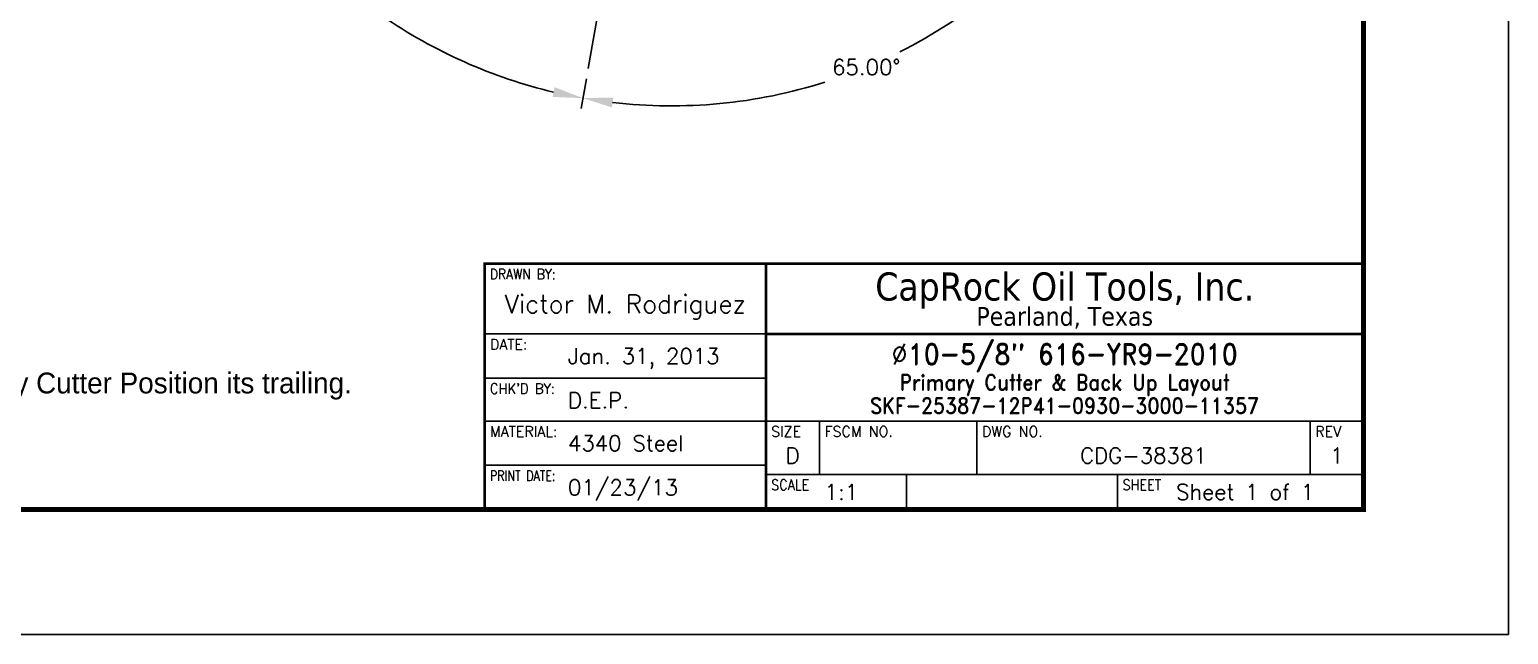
# Model space of a CAD drawing. Extents: x -34 to 0, y 36.5 to 60.7.
# Drawn here: x -8.88 to 0, y 36.45 to 40.08 of the extents above; entities that cross this region are included whole.
import ezdxf
from ezdxf.enums import TextEntityAlignment as Align

# ---------------------------------------------------------------- set-up
doc = ezdxf.new("R2010")
doc.units = 0
doc.header["$MEASUREMENT"] = 0
doc.header["$PDMODE"] = 35
doc.linetypes.add('CENTER2', pattern=[1.125, 0.75, -0.125, 0.125, -0.125])
doc.layers.get('Defpoints').update_dxf_attribs({"color": 10, "linetype": 'CONTINUOUS'})
for name, color, linetype in [('CLine', 5, 'CENTER2'), ('Dims', 4, 'CONTINUOUS'), ('TEXT', 3, 'CONTINUOUS'), ('Title Block', 7, 'CONTINUOUS')]:
    doc.layers.add(name, color=color, linetype=linetype)
doc.styles.add('Block', font='tahoma.ttf')
doc.styles.add('RomanD', font='romand.shx', dxfattribs={"width": 0.9})
doc.styles.add('RomanS', font='romans')
doc.dimstyles.get("Standard").update_dxf_attribs({"dimtxt": 0.094, "dimasz": 0.18, "dimexe": 0.0625, "dimexo": 0.0625, "dimgap": 0.045, "dimtad": 0, "dimtih": 1, "dimtoh": 1, "dimdec": 4, "dimzin": 4, "dimdsep": 46, "dimtxsty": 'RomanS', "dimcen": 0.09, "dimazin": 1, "dimtfac": 1, "dimtdec": 4, "dimtofl": 0, "dimtmove": 0, "dimatfit": 1, "dimfxl": 1, "dimtolj": 1, "dimtzin": 0, "dimarcsym": 0})

# ---------------------------------------------------------------- blocks, each defined once
blk = doc.blocks.new('COT_Dblock')
at = {"layer": 'Title Block'}
for p, q in [((29.5441, 1.8047), (27.8566, 1.8047)), ((27.8566, 1.5389), (29.5441, 1.5389)), ((27.8566, 1.2816), (33.13, 1.2816)), ((29.8647, 0.9609), (29.8647, 1.2816)), ((30.8097, 0.9609), (30.8097, 1.2816)), ((32.8094, 0.9609), (32.8094, 1.2816)), ((27.8566, 1.0158), (29.5441, 1.0158)), ((29.5441, 0.9609), (33.13, 0.9609)), ((30.3878, 0.75), (30.3878, 0.9609)), ((31.6534, 0.75), (31.6534, 0.9609))]:
    blk.add_line(p, q, dxfattribs=at)
at = {"layer": 'Title Block', "color": 8}
blk.add_lwpolyline([(0, 0), (34, 0), (34, 22), (0, 22)], close=True, dxfattribs=at)
at = {"layer": 'Title Block', "const_width": 0.03}
blk.add_lwpolyline([(33.13, 21.25), (0.87, 21.25), (0.87, 0.75), (33.13, 0.75)], close=True, dxfattribs=at)
at = {"layer": 'Title Block', "const_width": 0.0169}
for points in [[(27.8566, 0.75), (27.8566, 2.2266), (33.13, 2.2266)], [(29.5441, 0.75), (29.5441, 2.2266)], [(29.5441, 1.8047), (33.13, 1.8047)]]:
    blk.add_lwpolyline(points, dxfattribs=at)
at = {"layer": 'Title Block', "style": 'RomanS'}
for s, width, p in [('DRAWN BY:', 0.86, (27.8878, 2.1953)), ("CHK'D BY:", 0.91, (27.8878, 1.5077)), ('PRINT DATE:', 0.78, (27.8878, 0.9845)), ('SCALE', 0.9, (29.5753, 0.9297)), ('SHEET', 0.9, (31.6847, 0.9297))]:
    blk.add_text(s, height=0.0625, dxfattribs=dict(at, width=width)).set_placement(p, align=Align.TOP_LEFT)
at = {"layer": 'Title Block', "style": 'Block'}
for s, height, p in [('CapRock Oil Tools, Inc.', 0.16875, (31.337, 2.0898)), ('Pearland, Texas', 0.1125, (31.337, 1.9102))]:
    blk.add_text(s, height=height, dxfattribs=at).set_placement(p, align=Align.MIDDLE_CENTER)
at = {"layer": 'Title Block', "style": 'RomanS'}
for s, p in [('DATE:', (27.8878, 1.7734)), ('MATERIAL:', (27.8878, 1.2503)), ('SIZE', (29.5753, 1.2503)), ('FSCM NO.', (29.8959, 1.2503)), ('DWG NO.', (30.8409, 1.2503)), ('REV', (32.8406, 1.2503))]:
    blk.add_text(s, height=0.0625, dxfattribs=at).set_placement(p, align=Align.TOP_LEFT)
at = {"layer": 'Title Block', "color": 3, "style": 'RomanS'}
blk.add_text('D', height=0.094, dxfattribs=at).set_placement((29.7044, 1.1213), align=Align.TOP_CENTER)
at = {"layer": 'Title Block', "color": 1, "style": 'RomanS', "flags": 8}
for tag, p in [('FNAME', (0.62, 3.75)), ('REVDATE', (0.62, 2.25)), ('USER', (0.62, 0.75))]:
    blk.add_attdef(tag, text='', height=0.047, rotation=90, dxfattribs=at).set_placement(p, align=Align.BOTTOM_LEFT)
at = {"layer": 'Title Block', "color": 3, "style": 'RomanS', "flags": 8}
blk.add_attdef('DRAWN', text='', height=0.11, dxfattribs=at).set_placement((28.7003, 1.9844), align=Align.MIDDLE_CENTER)
for tag, p in [('DDATE', (28.3559, 1.6718)), ('CHECK', (28.3559, 1.406)), ('MATRL', (28.3559, 1.1487)), ('PDATE', (28.3559, 0.8829)), ('SCALE', (29.8959, 0.8555)), ('SHEET', (32.0053, 0.8555))]:
    blk.add_attdef(tag, text='', height=0.094, dxfattribs=at).set_placement(p, align=Align.MIDDLE_LEFT)
at = {"layer": 'Title Block', "color": 3, "style": 'RomanD', "width": 0.9, "flags": 8}
for tag, height, p in [('TITL1', 0.125, (31.337, 1.6835)), ('TITL2', 0.094, (31.337, 1.5143)), ('TITL3', 0.094, (31.337, 1.3739))]:
    blk.add_attdef(tag, text='', height=height, dxfattribs=at).set_placement(p, align=Align.MIDDLE_CENTER)
at = {"layer": 'Title Block', "color": 3, "style": 'RomanS', "flags": 8}
for tag, p in [('FSCM#', (30.3372, 1.1213)), ('DWG#', (31.8095, 1.1213)), ('REV#', (32.9697, 1.1213))]:
    blk.add_attdef(tag, text='', height=0.094, dxfattribs=at).set_placement(p, align=Align.TOP_CENTER)
blk = doc.blocks.new('*D136')
at = {"layer": 'Defpoints', "color": 0, "transparency": 16777216}
for p in [(-5.0233, 42.6824), (-5.0233, 42.6824), (-7.6289, 41.4674), (-7.2461, 40.5853), (-5.5225, 39.8511)]:
    blk.add_point(p, dxfattribs=at)
at = {"layer": 'Dims', "color": 0, "lineweight": -2, "transparency": 16777216}
for p, q in [((-7.6855, 41.441), (-7.8495, 41.3645)), ((-5.5333, 39.7895), (-5.5648, 39.6113))]:
    blk.add_line(p, q, dxfattribs=at)
for start, end in [(208.3753, 229.75138), (235.43253, 256.6247)]:
    blk.add_arc((-5.0233, 42.6824), 3.0559, start, end, dxfattribs=at)
at = {"layer": 'Dims', "color": 0, "transparency": 16777216}
for points in [[(-7.7388, 41.2166), (-7.6852, 41.2435), (-7.7929, 41.3909)], [(-5.7241, 39.7387), (-5.7363, 39.68), (-5.5539, 39.6729)]]:
    blk.add_solid(points, dxfattribs=at)
at = {"layer": 'Dims', "color": 0, "transparency": 16777216, "insert": (-6.8836, 40.258), "char_height": 0.094, "attachment_point": 5, "style": 'RomanS'}
blk.add_mtext('\\A1;55.00°', dxfattribs=at)
blk = doc.blocks.new('*D137')
at = {"layer": 'Defpoints', "color": 0, "transparency": 16777216}
for p in [(-5.0233, 42.6824), (-5.0233, 42.6824), (-2.6682, 41.0334), (-5.5225, 39.8511), (-4.4053, 39.6895)]:
    blk.add_point(p, dxfattribs=at)
at = {"layer": 'Dims', "color": 0, "lineweight": -2, "transparency": 16777216}
for p, q in [((-2.617, 40.9975), (-2.4687, 40.8937)), ((-5.5333, 39.7895), (-5.5648, 39.6112))]:
    blk.add_line(p, q, dxfattribs=at)
for start, end in [(296.64848, 321.62479), (263.37521, 287.53655)]:
    blk.add_arc((-5.0233, 42.6824), 3.056, start, end, dxfattribs=at)
at = {"layer": 'Dims', "color": 0, "transparency": 16777216}
for points in [[(-2.6515, 40.8031), (-2.6034, 40.7673), (-2.5199, 40.9295)], [(-5.3802, 39.6171), (-5.3715, 39.6765), (-5.5539, 39.6728)]]:
    blk.add_solid(points, dxfattribs=at)
at = {"layer": 'Dims', "color": 0, "transparency": 16777216, "insert": (-3.8538, 39.859), "char_height": 0.094, "attachment_point": 5, "style": 'RomanS'}
blk.add_mtext('\\A1;65.00°', dxfattribs=at)

msp = doc.modelspace()

# ---------------------------------------------------------------- linework, layer by layer
at = {"layer": 'CLine', "color": 1}
msp.add_line((-5.02325, 42.68239), (-5.52249, 39.85107), dxfattribs=at)

# ---------------------------------------------------------------- block references
at = {"layer": 'Title Block'}
ref = msp.add_blockref('COT_Dblock', (-34, 36.45194), dxfattribs=at)
ref.add_attrib('TITL1', 'Ø10-5/8" 616-YR9-2010', dxfattribs={"color": 3, "height": 0.125, "style": 'RomanD', "width": 0.9, "flags": 8}).set_placement((-2.66297, 38.13547), align=Align.MIDDLE_CENTER)
ref.add_attrib('TITL2', 'Primary Cutter & Back Up Layout', dxfattribs={"color": 3, "height": 0.094, "style": 'RomanD', "width": 0.9, "flags": 8}).set_placement((-2.66297, 37.96627), align=Align.MIDDLE_CENTER)
ref.add_attrib('TITL3', 'SKF-25387-12P41-0930-3000-11357', dxfattribs={"color": 3, "height": 0.094, "style": 'RomanD', "width": 0.9, "flags": 8}).set_placement((-2.66297, 37.82587), align=Align.MIDDLE_CENTER)
ref.add_attrib('DWG#', 'CDG-38381', dxfattribs={"color": 3, "height": 0.094, "style": 'RomanS', "flags": 8}).set_placement((-2.19047, 37.57319), align=Align.TOP_CENTER)
ref.add_attrib('REV#', '1', dxfattribs={"color": 3, "height": 0.094, "style": 'RomanS', "flags": 8}).set_placement((-1.03031, 37.57319), align=Align.TOP_CENTER)
ref.add_attrib('SHEET', 'Sheet 1 of 1', dxfattribs={"color": 3, "height": 0.094, "style": 'RomanS', "flags": 8}).set_placement((-1.99469, 37.30741), align=Align.MIDDLE_LEFT)
ref.add_attrib('SCALE', '1:1', dxfattribs={"color": 3, "height": 0.094, "style": 'RomanS', "flags": 8}).set_placement((-4.10406, 37.30741), align=Align.MIDDLE_LEFT)
ref.add_attrib('DRAWN', 'Victor M. Rodriguez', dxfattribs={"color": 3, "height": 0.11, "style": 'RomanS', "flags": 8}).set_placement((-5.29969, 38.43632), align=Align.MIDDLE_CENTER)
ref.add_attrib('DDATE', 'Jan. 31, 2013', dxfattribs={"color": 3, "height": 0.094, "style": 'RomanS', "flags": 8}).set_placement((-5.6441, 38.12374), align=Align.MIDDLE_LEFT)
ref.add_attrib('CHECK', 'D.E.P.', dxfattribs={"color": 3, "height": 0.094, "style": 'RomanS', "flags": 8}).set_placement((-5.6441, 37.85796), align=Align.MIDDLE_LEFT)
ref.add_attrib('MATRL', '4340 Steel', dxfattribs={"color": 3, "height": 0.094, "style": 'RomanS', "flags": 8}).set_placement((-5.6441, 37.60062), align=Align.MIDDLE_LEFT)
ref.add_attrib('PDATE', '01/23/13', dxfattribs={"color": 3, "height": 0.094, "style": 'RomanS', "flags": 8}).set_placement((-5.6441, 37.33483), align=Align.MIDDLE_LEFT)

# ---------------------------------------------------------------- texts
at = {"layer": 'TEXT', "insert": (-15.29735, 39.89998), "char_height": 0.125, "width": 8.4192095, "attachment_point": 1}
msp.add_mtext('10-5/8" 616-YR9 ASSY#2010 VMR 01/31/13\\P70 Total Elements; 41ea. 1613, 29ea. 1313,\\P9ea. 60 Series Nozzles\\P\\PREF. NOTES:  CUTTING STRUCTURE\\P2 Start "Opposed" Redundant with variable exposure.  \\P\\PFull Feathered Design.\\P\\PBack Up Cutters are trailing one blade and underexposed -.050" relative to the Primary Cutter Position its trailing.', dxfattribs=at)

# ---------------------------------------------------------------- dimensions: what is measured, and where the dimension line sits
at = {"layer": 'Dims'}
for base, line1, line2, picture, middle in [((-7.24606, 40.58528), ((-5.02325, 42.68239), (-5.52249, 39.85107)), ((-5.02325, 42.68239), (-7.62889, 41.46737)), '*D136', (-6.88359, 40.25795)), ((-4.40527, 39.6895), ((-5.02325, 42.68239), (-2.66819, 41.03336)), ((-5.02325, 42.68239), (-5.52249, 39.85107)), '*D137', (-3.85376, 39.85899))]:
    dim = msp.add_angular_dim_2l(base=base, line1=line1, line2=line2, dimstyle='Standard', dxfattribs=at)
    dim.commit()
    dim.dimension.update_dxf_attribs({"geometry": picture, "text_midpoint": middle})

doc.saveas('drawing.dxf')
